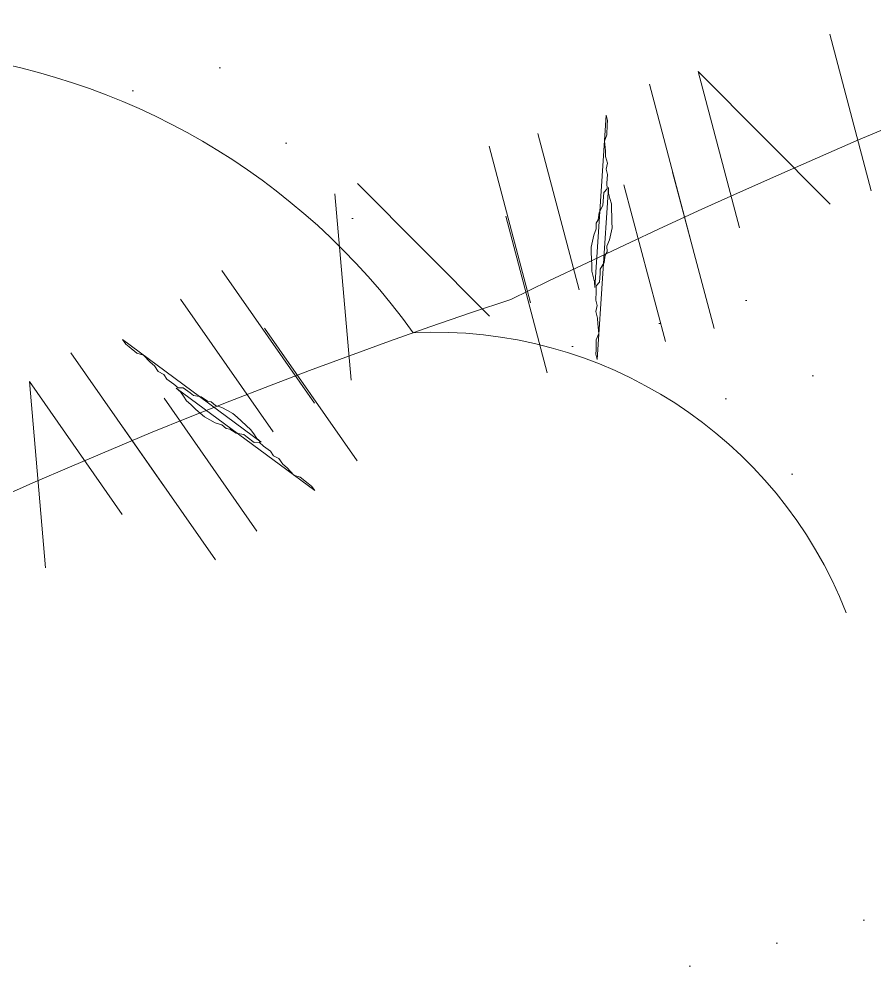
# Model space of a CAD drawing. Extents: x 25752 to 73233, y 27827 to 61602.
# Drawn here: x 59885.9 to 59992.3, y 47915.9 to 48035.6 of the extents above; entities that cross this region are included whole.
import ezdxf

# ---------------------------------------------------------------- set-up
doc = ezdxf.new("R2010")
doc.units = 0
doc.header["$LTSCALE"] = 1000
doc.header["$MEASUREMENT"] = 0
for name, color, linetype, lineweight in [('配景图块－家具立面', 252, 'Continuous', 9), ('铺地', 8, 'Continuous', 5), ('陈设', 31, 'Continuous', 5)]:
    doc.layers.add(name, color=color, linetype=linetype, lineweight=lineweight)

# ---------------------------------------------------------------- blocks, each defined once
blk = doc.blocks.new('keting-01')
at = {"layer": '陈设'}
h = blk.add_hatch(dxfattribs=at)
h.set_pattern_fill('DOTS', color=8, scale=304.8, style=0)
h.set_pattern_definition([(360, (18162.58683531021, 25617.30413790274), (9.525, 19.05), [0, -19.05])])
edge = h.paths.add_edge_path()
edge.add_spline(control_points=[(996.0713303628145, 863.5908750832896), (987.8386285043089, 865.249062579649), (979.6290772076463, 866.8703409121372), (953.8046428019879, 871.8115154706757), (936.2674978222931, 874.9332216072362), (901.3564025760861, 880.3358279757667), (884.0475129705155, 882.5680708720465), (843.5278039620025, 886.746823094727), (820.2507946590194, 888.4518537753029), (749.6108987083426, 892.7779565799283), (701.3337347968481, 894.618957277853), (627.9680007197894, 900.9026336313109), (603.3749709839467, 903.5774288240355), (566.4484742425848, 909.1011380929267), (554.1336054278072, 911.1946513882722), (529.5235732987057, 915.9968669301015), (517.1714435715694, 918.7274998116773), (490.3756448621862, 925.4178034765064), (476.0802774102194, 929.4496035207412), (452.3256658747559, 936.4561370372539), (442.7341582282679, 939.3740820792736), (433.2446362406481, 942.261107346334)], knot_values=[0.007594318894714291, 0.007594318894714291, 0.007594318894714291, 0.007594318894714291, 1.009331685129112, 1.009331685129112, 3.166903830014817, 3.166903830014817, 5.324475974900523, 5.324475974900523, 8.146713981276132, 8.146713981276132, 13.78698518195698, 13.78698518195698, 16.6071207822974, 16.6071207822974, 18.01718858246761, 18.01718858246761, 19.42725638263783, 19.42725638263783, 21.11840045899928, 21.11840045899928, 22.2881602581128, 22.2881602581128, 22.2881602581128, 22.2881602581128], degree=3, periodic=0)
edge.add_ellipse((-77.48649606085382, -800.0763045151252), major_axis=(-1283.858626616139, 1283.858626616139), ratio=0.9999999999999818, start_angle=-61.33743676422674, end_angle=-48.55714826964773)
edge.add_ellipse((147.8141850942047, -800.0763045151252), major_axis=(1283.858626616115, 1283.858626616115), ratio=0.9999999999999885, start_angle=48.5571482696466, end_angle=61.33743676426361)
edge.add_spline(control_points=[(-362.9169472076464, 942.2611073462176), (-372.4064691951498, 939.3740820792154), (-381.9979768417543, 936.4561370371375), (-405.7525883766357, 929.4496035208576), (-420.0479558280203, 925.4178034767974), (-446.8437545358902, 918.7274998123175), (-459.1958842620952, 915.9968669308582), (-483.8059163887519, 911.1946513893781), (-496.1207852023654, 909.1011380941491), (-533.0472819404677, 903.5774288254324), (-557.6403116740985, 900.9026336325915), (-611.6581250126474, 896.2760806423612), (-640.9893235403579, 894.6019140569842), (-669.9649956822395, 893.036922814732)], knot_values=[0.007594318904541566, 0.007594318904541566, 0.007594318904541566, 0.007594318904541566, 1.177354118008585, 1.177354118008585, 2.868498194319651, 2.868498194319651, 4.278565994361959, 4.278565994361959, 5.688633794404266, 5.688633794404266, 8.508769394488882, 8.508769394488882, 11.91787256770212, 11.91787256770212, 11.91787256770212, 11.91787256770212], degree=3, periodic=0)
edge.add_ellipse((-690.3545186583651, 887.7951286538737), major_axis=(-14.8863872921046, 14.8863872921046), ratio=0.9999999999995667, start_angle=225.8035234418923, end_angle=239.417541532368, ccw=False)
edge.add_ellipse((-1021.224653691403, 764.549575428071), major_axis=(-263.7332285244026, 263.7332285244026), ratio=0.9999999999994231, start_angle=234.5429178462428, end_angle=244.3434878472222, ccw=False)
edge.add_ellipse((-545.4026927228551, 1473.910637742491), major_axis=(464.1965283956217, 464.1965283956217), ratio=0.9999999999999988, start_angle=215.5301837112753, end_angle=236.2784491778619)
edge.add_ellipse((-116.4895104428288, 4898.453169354412), major_axis=(2884.587237370078, 2884.587237370078), ratio=1, start_angle=220.7753203818918, end_angle=231.6420249032678)
edge.add_ellipse((703.8265827595023, 1753.867807273753), major_axis=(-687.3524551223126, 687.3524551223126), ratio=0.9999999999999951, start_angle=113.9930274311128, end_angle=139.4777875760855)
edge.add_ellipse((803.3696362192277, 772.3616992990137), major_axis=(18.88655356571336, 18.88655356571336), ratio=0.999999999999889, start_angle=29.349690518414718, end_angle=107.31395154978779, ccw=False)
edge.add_ellipse((582.0949540698202, 537.5616818803828), major_axis=(245.0239564003844, 245.0239564003844), ratio=0.9999999999999977, start_angle=326.06965526290503, end_angle=363.74867896470926, ccw=False)
edge.add_ellipse((782.0569143572357, 287.1395743794274), major_axis=(-245.0406506768896, 245.0406506768896), ratio=0.9999999999729834, start_angle=289.4364312615882, end_angle=291.1525348597326, ccw=False)
edge.add_ellipse((2297.740822082967, 545.9582504187129), major_axis=(-966.7610353427459, 966.7610353427459), ratio=0.9999999999999937, start_angle=35.30528515153998, end_angle=42.74492259143477, ccw=False)
edge.add_ellipse((1141.667108909693, 731.1284608243732), major_axis=(139.1840901862562, 139.1840901862562), ratio=0.9999999999998591, start_angle=92.70420918075928, end_angle=121.7648417998393, ccw=False)
edge = h.paths.add_edge_path()
edge.add_ellipse((1101.918267338537, 809.3025705468026), major_axis=(-54.2011694401335, 54.2011694401335), ratio=0.9999999999999156, start_angle=248.1334738211491, end_angle=277.7178630449272)
edge.add_ellipse((1076.469573644921, 764.9464125772356), major_axis=(-90.17858370672025, 90.17858370672026), ratio=0.9999999999997502, start_angle=-79.30676778778508, end_angle=-64.31921627686972)
edge.add_ellipse((-296.995434705168, 651.4936658183578), major_axis=(1014.580495176632, 1014.580495176632), ratio=0.9999999999999984, start_angle=303.32411686118166, end_angle=324.37804893725087, ccw=False)
edge.add_spline(control_points=[(1108.148602955276, 361.1190873634769), (1110.136375368107, 360.9395735422149), (1118.851643845905, 360.1629144363105), (1127.953862196533, 359.6286005796865), (1136.498063597945, 358.8512076107436)], knot_values=[0, 0, 0, 0, 0.2418033642713523, 1.052830296575082, 1.052830296575082, 1.052830296575082, 1.052830296575082], degree=3, periodic=0)
edge.add_ellipse((1133.497794231167, 324.3855359081645), major_axis=(-24.46307566700356, 24.46307566700356), ratio=0.9999999999999188, start_angle=238.7767705824798, end_angle=310.27284356007203, ccw=False)
edge.add_ellipse((-2508.813566227327, 624.5515211943421), major_axis=(2607.446179105898, 2607.446179105898), ratio=0.999999999999999, start_angle=310.4593117003497, end_angle=318.3404531218047)
edge = h.paths.add_edge_path()
edge.add_ellipse((-1031.590578305419, 809.3025705465116), major_axis=(54.20116944015222, 54.20116944015222), ratio=0.9999999999995934, start_angle=82.28213695507955, end_angle=111.8665261788591)
edge.add_ellipse((2579.141255260445, 624.5515211949823), major_axis=(-2607.446179106048, 2607.446179106049), ratio=0.9999999999999925, start_angle=41.65954687821016, end_angle=49.54410408661445)
edge.add_ellipse((-1063.138307445566, 324.2252916574944), major_axis=(24.46307566700256, 24.46307566700256), ratio=0.9999999999999033, start_angle=49.98346972011012, end_angle=121.3236457343994, ccw=False)
edge.add_spline(control_points=[(-1066.143605310703, 358.690525254875), (-1062.783122170367, 358.996772701852), (-1059.659696693998, 359.2463994749123), (-1056.694063436356, 359.4704228297924)], knot_values=[0, 0, 0, 0, 0.3189857557440551, 0.3189857557440551, 0.3189857557440551, 0.3189857557440551], degree=3, periodic=0)
edge.add_ellipse((2166.821021849522, 749.914078490925), major_axis=(2296.028718604327, 2296.028718604327), ratio=0.9999999999999991, start_angle=132.8754075785099, end_angle=141.9062269296692, ccw=False)
edge = h.paths.add_edge_path()
edge.add_ellipse((-635.3614413564792, 614.8597379613784), major_axis=(201.0565212141125, 201.0565212141125), ratio=0.9999999999999994, start_angle=219.8560000035077, end_angle=290.9319768433341)
edge.add_ellipse((-399.5050116856582, 697.3351374629419), major_axis=(141.3163031800011, 141.3163031800011), ratio=0.9999999999999929, start_angle=231.8281592482279, end_angle=294.8810682384705)
edge.add_ellipse((-58.50481420382857, 130.5610611776938), major_axis=(-368.4761261597796, 368.4761261597795), ratio=0.9999999999999991, start_angle=285.52623263396157, end_angle=332.11357467867344, ccw=False)
edge.add_ellipse((469.8066690799315, 776.027095969941), major_axis=(-235.293706831595, 235.293706831595), ratio=0.9999999999999817, start_angle=80.19826500577827, end_angle=130.5062586859865)
edge.add_ellipse((682.046916129184, 526.5308612888912), major_axis=(178.2628612539982, 178.2628612539982), ratio=0.9999999999999981, start_angle=154.0384846775883, end_angle=216.6923729745889)
edge.add_ellipse((1096.802542923717, 604.6498504911433), major_axis=(-394.2525525941339, 394.252552594134), ratio=0.999999999999949, start_angle=80.98112304628877, end_angle=109.8781780001218)
edge.add_ellipse((81.6952970182756, 14361.16825844161), major_axis=(-10099.29640554323, 10099.29640554323), ratio=0.9999999999995927, start_angle=138.1241672681158, end_angle=138.7143909774701)
edge.add_spline(control_points=[(1006.961830939166, 108.6085719899856), (1007.363344130339, 114.9970480263582), (1007.454428465106, 121.4929060100112), (1007.199459466501, 128.3166593944188)], knot_values=[2.293510373809953, 2.293510373809953, 2.293510373809953, 2.293510373809953, 2.979732802934619, 2.979732802934619, 2.979732802934619, 2.979732802934619], degree=3, periodic=0)
edge.add_spline(control_points=[(1007.199459466501, 128.3166593944188), (1007.056142148329, 132.1522709439159), (1006.394062284846, 142.4749772372306), (1004.522849050001, 156.9979462881456), (992.0258315125247, 153.6702440436347), (988.5933109238977, 157.0695412120549), (987.1594260093989, 159.5937389279716)], knot_values=[2.979732802934619, 2.979732802934619, 2.979732802934619, 2.979732802934619, 3.36545639614831, 3.990521829336836, 4.278466320926378, 4.605763273049225, 4.605763273049225, 4.605763273049225, 4.605763273049225], degree=3, periodic=0)
edge.add_spline(control_points=[(987.1594260093989, 159.5937389279716), (985.7204994963249, 162.1268118276494), (984.6764873770298, 165.380762527755), (983.6324752577348, 168.6347132280353)], knot_values=[4.605763273049225, 4.605763273049225, 4.605763273049225, 4.605763273049225, 4.934211014792284, 4.934211014792284, 4.934211014792284, 4.934211014792284], degree=3, periodic=0)
edge.add_ellipse((2297.740822082967, 545.9582504187129), major_axis=(-966.7610353430241, 966.761035343024), ratio=0.9999999999998376, start_angle=52.795632896919415, end_angle=61.02050574382298, ccw=False)
edge.add_ellipse((697.9145912433742, 481.1212555931415), major_axis=(-193.2577183695978, 193.2577183695977), ratio=0.9999999999999212, start_angle=165.6335501199894, end_angle=198.8130742464472, ccw=False)
edge.add_ellipse((987.5689921147423, 481.2092158006271), major_axis=(197.4361382076936, 197.4361382076936), ratio=0.9999999999998674, start_angle=151.0252170128921, end_angle=192.4102655699839, ccw=False)
edge.add_ellipse((872.4652319916058, 801.2413249782403), major_axis=(300.9884463597922, 300.9884463597923), ratio=0.9999999999999813, start_angle=177.8463850309959, end_angle=203.8962665094932, ccw=False)
edge.add_ellipse((886.4243425853783, 285.6783404281014), major_axis=(-280.5584644205587, 280.5584644205586), ratio=0.9999999999996602, start_angle=2.0533838449994732, end_angle=10.260448050109005, ccw=False)
edge.add_spline(control_points=[(595.9934426442487, 556.0040629839059), (602.4018513633637, 564.1422486366355), (618.4675662182271, 584.5444695093902), (560.9736075192923, 575.6567985196598), (529.1059395032935, 596.5780363008962), (474.9238256493118, 621.3288819395821), (415.2595064755296, 591.6954341397504), (340.9271842219168, 609.1883606316987), (261.9902330305194, 623.6756329140626), (229.1386710400693, 677.9326262066606), (178.6444096356863, 685.7719019984361), (189.3899977983674, 715.6425413673278), (173.7849215685856, 716.9934724339982), (165.6612177520292, 717.6121500710142)], knot_values=[28.72622828787619, 28.72622828787619, 28.72622828787619, 28.72622828787619, 29.65137003608691, 31.04553471454428, 32.97090723718488, 34.80045963000916, 37.53798117998499, 40.13244696109814, 43.73799823656201, 46.29924793153518, 47.53881564063179, 48.20545028199999, 48.98405692497199, 48.98405692497199, 48.98405692497199, 48.98405692550385], degree=3, periodic=0)
edge.add_ellipse((18.62507486331742, -4997.741153196723), major_axis=(-4042.702252732715, 4042.702252732715), ratio=0.9999999999999977, start_angle=-46.47369586912973, end_angle=-42.84626635100496)
edge.add_spline(control_points=[(-196.2340660261689, 715.4644757015049), (-208.8575831012568, 714.1898179298732), (-231.1373375068652, 711.301770086342), (-259.3318401137367, 671.6945340897655), (-321.67682123743, 652.850656854629), (-379.5356295341626, 620.6237012119964), (-444.5238694277359, 630.861494119803), (-465.1179062118754, 597.4442924734321), (-544.0760743449209, 568.0265953844064), (-524.7681710667675, 567.5076862247661)], knot_values=[0, 0, 0, 1.163513729807164e-12, 1.426783815582302, 2.507845637052222, 5.446644405802077, 8.794161911986935, 10.36550993041577, 12.19506232323765, 14.47634677036475, 14.47634677036475, 14.47634677036475, 14.47634677036475], degree=3, periodic=0)
edge.add_ellipse((-756.0246989517473, 924.870957973355), major_axis=(300.9884463598087, 300.9884463598087), ratio=0.9999999999999547, start_angle=233.1899730444863, end_angle=257.9076692015958, ccw=False)
edge.add_ellipse((-939.7393269962631, 638.6571184380446), major_axis=(197.4361382076993, 197.4361382076993), ratio=0.9999999999999556, start_angle=244.6759739839959, end_angle=286.0610225410798, ccw=False)
edge.add_ellipse((-657.4306535270298, 573.8381970869959), major_axis=(-193.2577183704306, 193.2577183704306), ratio=0.9999999999956852, start_angle=85.14470269029368, end_angle=91.45268943398088, ccw=False)
edge.add_ellipse((-2122.789457567385, 542.7427645198768), major_axis=(-894.3411277871842, 894.3411277871842), ratio=0.9999999999998531, start_angle=208.0880272447276, end_angle=218.4118439115923, ccw=False)
edge.add_spline(control_points=[(-912.6986819964368, 174.8128519249731), (-914.3419047960779, 169.8037326467456), (-915.9851275954861, 164.7946133684018), (-919.0608770635445, 162.4413558801753)], knot_values=[4.42752981046754, 4.42752981046754, 4.42752981046754, 4.42752981046754, 4.934211014792284, 4.934211014792284, 4.934211014792284, 4.934211014792284], degree=3, periodic=0)
edge.add_ellipse((-1027.898065884248, 610.1037862319499), major_axis=(325.7661624684434, 325.7661624684433), ratio=0.9999999999999749, start_angle=238.6648212037559, end_angle=277.816367146285)
h = blk.add_hatch(dxfattribs=at)
h.set_pattern_fill('DOTS', color=8, scale=162.56, angle=14.82400259601741, style=0)
h.set_pattern_definition([(14.82400259601742, (4836.366016332875, 17139.19586050097), (2.3114750246387, 11.12155938753516), [0, -10.15999999999999])])
edge = h.paths.add_edge_path(flags=17)
edge.add_ellipse((-519.1439025870932, 762.2042342543718), major_axis=(21.14502328860399, 21.14502328860399), ratio=0.9999999999999227, start_angle=217.598370494964, end_angle=267.39462829812675, ccw=False)
edge.add_ellipse((-537.164517506928, 656.8479491472244), major_axis=(54.45877196658473, 54.45877196658473), ratio=0.999999999999866, start_angle=350.65844968254294, end_angle=394.3991949743683, ccw=False)
edge.add_ellipse((-516.9501930261322, 701.7574595074402), major_axis=(-29.95442116378443, 29.95442116378443), ratio=0.9999999999998381, start_angle=224.9828587922299, end_angle=289.9024488496004)
edge = h.paths.add_edge_path(flags=17)
edge.add_ellipse((-268.9012063805421, 118.0461821601493), major_axis=(-437.6135387341282, 437.6135387341282), ratio=0.9999999999840347, start_angle=-26.32292343229813, end_angle=-25.58827127859119)
edge.add_ellipse((-472.1012531904853, 651.9236041483819), major_axis=(-35.27276074935165, 35.27276074935165), ratio=0.9999999999999832, start_angle=246.3633945223265, end_angle=317.8577408210059, ccw=False)
edge.add_ellipse((-407.3491173858347, 676.690143339074), major_axis=(-13.75234945515317, 13.75234945515317), ratio=0.9999999999999909, start_angle=-72.18619439915022, end_angle=64.8217797418078, ccw=False)
edge.add_ellipse((-443.9371503046423, 625.1105849205924), major_axis=(58.36219010513094, 58.36219010513094), ratio=0.9999999999999907, start_angle=11.56752916311502, end_angle=61.28906160823021)
edge = h.paths.add_edge_path()
edge.add_ellipse((-425.4547496489249, 468.2156776812044), major_axis=(-220.0337383788228, 220.0337383788228), ratio=0.9999999999999688, start_angle=-23.32578200306534, end_angle=26.28458598788795)
edge.add_spline(control_points=[(-720.1757704019547, 568.0616188914282), (-724.1126861067023, 559.5518392391969), (-729.1230209034402, 548.7218270415324), (-722.1788345618406, 542.4840992808458), (-720.3808340353426, 541.3396552748163)], knot_values=[0, 0, 0, 0, 1.42238482592121, 1.810204922351612, 1.810204922351612, 1.810204922351612, 1.810204922351612], degree=3, periodic=0)
edge.add_ellipse((-268.9012063769624, 118.0461821584613), major_axis=(437.6135387384768, 437.6135387384769), ratio=0.99999999999961, start_angle=87.25263749308863, end_angle=91.84549474957328, ccw=False)
edge.add_ellipse((-419.3596846963046, 494.8536052366253), major_axis=(196.4563008926624, 196.4563008926624), ratio=0.9999999999999459, start_angle=66.89079912288321, end_angle=117.98945326683679, ccw=False)
edge.add_ellipse((-326.5521458889125, 374.6258958802209), major_axis=(301.2260797398521, 301.2260797398521), ratio=0.9999999999999956, start_angle=389.56745048290304, end_angle=432.4529716565977, ccw=False)
edge.add_ellipse((-65.63578831939958, -110.8210009536706), major_axis=(-642.1611214507669, 642.1611214507669), ratio=0.999999999999835, start_angle=321.74637887917953, end_angle=324.3508728240508, ccw=False)
edge.add_spline(control_points=[(-172.3207264993107, 791.0438091878896), (-173.0406314915745, 794.3510192702524), (-177.5621041331906, 803.7592005331535), (-188.5103892912157, 803.5802000950789), (-195.9014523802325, 803.4593589303549)], knot_values=[0, 0, 0, 0, 0.5819764206049407, 1.791185280154921, 1.791185280154921, 1.791185280154921, 1.791185280154921], degree=3, periodic=0)
edge.add_ellipse((-310.588310538209, 350.0807654595119), major_axis=(330.6850650178454, 330.6850650178453), ratio=0.9999999999999977, start_angle=30.80422389370577, end_angle=74.43044399808288)
edge = h.paths.add_edge_path()
edge.add_spline(control_points=[(-184.02270455088, 765.4202955260407), (-178.7685652549844, 770.4592218788457), (-171.4651442120085, 777.4634900736273), (-171.7042187721236, 788.2116013358464), (-172.3207264993107, 791.0438091878896)], knot_values=[1.791185280154921, 1.791185280154921, 1.791185280154921, 1.791185280154921, 3.069002213139684, 3.567391534373676, 3.567391534373676, 3.567391534373676, 3.567391534373676], degree=3, periodic=0)
edge.add_ellipse((-65.63578831939958, -110.8210009536706), major_axis=(642.1611214519006, 642.1611214519005), ratio=0.9999999999993392, start_angle=51.74637887920161, end_angle=54.3508728240713)
edge.add_ellipse((-507.7083576456644, 994.6399603226455), major_axis=(-255.5169101381771, 255.5169101381771), ratio=0.9999999999999863, start_angle=145.8922033348512, end_angle=189.5904192882054, ccw=False)
edge.add_ellipse((-653.8920481570531, 961.5946925718454), major_axis=(273.4511480315422, 273.4511480315423), ratio=0.9999999999999933, start_angle=220.3807436132537, end_angle=258.6817611968143, ccw=False)
edge.add_ellipse((-268.9012063769624, 118.0461821584613), major_axis=(-437.6135387383082, 437.6135387383082), ratio=0.9999999999988526, start_angle=-2.747362506916546, end_angle=1.845494749579979)
edge.add_spline(control_points=[(-720.3808340353426, 541.3396552748163), (-717.6522013170179, 539.6028552498901), (-707.1904422369553, 535.6688909807708), (-697.8251601859229, 535.2074981800979), (-691.54221590003, 534.8979607583606)], knot_values=[1.810204922351612, 1.810204922351612, 1.810204922351612, 1.810204922351612, 2.398757922429805, 3.598446597238173, 3.598446597238173, 3.598446597238173, 3.598446597238173], degree=3, periodic=0)
edge.add_ellipse((-673.966593976249, 887.778286769113), major_axis=(-249.833371441272, 249.833371441272), ratio=0.9999999999999963, start_angle=132.1486721113125, end_angle=176.9724953827164)
edge.add_ellipse((-424.9174051396549, 901.4550634215702), major_axis=(-195.6217202257924, 195.6217202257924), ratio=0.9999999999999788, start_angle=132.3564968236814, end_angle=195.5463068146161)
at = {"layer": '陈设', "color": 8, "linetype": 'Continuous'}
for p, q in [((-422.8260117530299, 717.7907347669243), (-427.5085457199893, 735.4834000017727)), ((-422.8260117530299, 717.7907347669243), (-427.5085457199893, 735.4834000017727)), ((-422.8260117530299, 717.7907347669243), (-427.5085457199893, 735.4834000017727)), ((-422.8260117530299, 717.7907347669243), (-427.5085457199893, 735.4834000017727)), ((-442.3716089017107, 731.2823779775645), (-437.6890749345766, 713.5897127427161)), ((-442.3716089017107, 731.2823779775645), (-437.6890749345766, 713.5897127427161)), ((-442.3716089017107, 731.2823779775645), (-427.474363913876, 716.2931342274533)), ((-442.3716089017107, 731.2823779775645), (-437.6890749345766, 713.5897127427161)), ((-442.3716089017107, 731.2823779775645), (-427.474363913876, 716.2931342274533)), ((-442.3716089017107, 731.2823779775645), (-437.6890749345766, 713.5897127427161)), ((-442.3716089017107, 731.2823779775645), (-427.474363913876, 716.2931342274533)), ((-447.8718379128259, 729.8266894857516), (-443.1893039456918, 712.1340242509905)), ((-447.8718379128259, 729.8266894857516), (-443.1893039456918, 712.1340242509905)), ((-447.8718379128259, 729.8266894857516), (-443.1893039456918, 712.1340242509905)), ((-447.8718379128259, 729.8266894857516), (-443.1893039456918, 712.1340242509905)), ((-455.8147217706428, 706.5876672659651), (-460.4972557376022, 724.2803325006971)), ((-455.8147217706428, 706.5876672659651), (-460.4972557376022, 724.2803325006971)), ((-455.8147217706428, 706.5876672659651), (-460.4972557376022, 724.2803325006971)), ((-455.8147217706428, 706.5876672659651), (-460.4972557376022, 724.2803325006971)), ((-461.3149507817579, 705.1319787742104), (-465.9974847487174, 722.8246440089715)), ((-461.3149507817579, 705.1319787742104), (-465.9974847487174, 722.8246440089715)), ((-461.3149507817579, 705.1319787742104), (-465.9974847487174, 722.8246440089715)), ((-461.3149507817579, 705.1319787742104), (-465.9974847487174, 722.8246440089715)), ((-445.2589169350686, 719.906759990612), (-440.5763829681091, 702.2140947557637)), ((-445.2589169350686, 719.906759990612), (-440.5763829681091, 702.2140947557637)), ((-445.2589169350686, 719.906759990612), (-440.5763829681091, 702.2140947557637)), ((-445.2589169350686, 719.906759990612), (-440.5763829681091, 702.2140947557637)), ((-480.8605479304679, 718.6236219847924), (-465.9633029426041, 703.6343782347394)), ((-480.8605479304679, 718.6236219847924), (-465.9633029426041, 703.6343782347394)), ((-480.8605479304679, 718.6236219847924), (-465.9633029426041, 703.6343782347394)), ((-450.7591459461837, 718.4510714988573), (-446.0766119792243, 700.758406264009)), ((-450.7591459461837, 718.4510714988573), (-446.0766119792243, 700.758406264009)), ((-450.7591459461837, 718.4510714988573), (-446.0766119792243, 700.758406264009)), ((-450.7591459461837, 718.4510714988573), (-446.0766119792243, 700.758406264009)), ((-483.4234604986559, 717.4347784044803), (-481.601373511774, 696.3804359679343)), ((-483.4234604986559, 717.4347784044803), (-481.601373511774, 696.3804359679343)), ((-483.4234604986559, 717.4347784044803), (-481.601373511774, 696.3804359679343)), ((-464.1168449732068, 714.9158280187985), (-459.4343110062473, 697.2231627840665)), ((-464.1168449732068, 714.9158280187985), (-459.4343110062473, 697.2231627840665)), ((-464.1168449732068, 714.9158280187985), (-459.4343110062473, 697.2231627840665)), ((-464.1168449732068, 714.9158280187985), (-459.4343110062473, 697.2231627840665)), ((-485.7469107011857, 693.7988653995562), (-496.2302152178891, 708.8007604089798)), ((-485.7469107011857, 693.7988653995562), (-496.2302152178891, 708.8007604089798)), ((-485.7469107011857, 693.7988653995562), (-496.2302152178891, 708.8007604089798)), ((-485.7469107011857, 693.7988653995562), (-496.2302152178891, 708.8007604089798)), ((-490.4106432172994, 690.5398552464321), (-500.8939477340027, 705.5417502558557)), ((-490.4106432172994, 690.5398552464321), (-500.8939477340027, 705.5417502558557)), ((-490.4106432172994, 690.5398552464321), (-500.8939477340027, 705.5417502558557)), ((-490.4106432172994, 690.5398552464321), (-500.8939477340027, 705.5417502558557)), ((-491.4068146382051, 702.2569860257499), (-480.9235101213271, 687.2550910163554)), ((-491.4068146382051, 702.2569860257499), (-480.9235101213271, 687.2550910163554)), ((-491.4068146382051, 702.2569860257499), (-480.9235101213271, 687.2550910163554)), ((-491.4068146382051, 702.2569860257499), (-480.9235101213271, 687.2550910163554)), ((-513.2826001478825, 699.4849736850592), (-502.7992956310045, 684.483078675752)), ((-513.2826001478825, 699.4849736850592), (-502.7992956310045, 684.483078675752)), ((-513.2826001478825, 699.4849736850592), (-502.7992956310045, 684.483078675752)), ((-513.2826001478825, 699.4849736850592), (-502.7992956310045, 684.483078675752)), ((-517.9463326639961, 696.2259635319642), (-516.1242456771142, 675.1716210954473)), ((-517.9463326639961, 696.2259635319642), (-507.4630281471182, 681.2240685226279)), ((-517.9463326639961, 696.2259635319642), (-516.1242456771142, 675.1716210954473)), ((-517.9463326639961, 696.2259635319642), (-507.4630281471182, 681.2240685226279)), ((-517.9463326639961, 696.2259635319642), (-516.1242456771142, 675.1716210954473)), ((-517.9463326639961, 696.2259635319642), (-507.4630281471182, 681.2240685226279)), ((-517.9463326639961, 696.2259635319642), (-507.4630281471182, 681.2240685226279)), ((-502.7330221773009, 694.3422470825026), (-492.2497176605975, 679.3403520731081)), ((-502.7330221773009, 694.3422470825026), (-492.2497176605975, 679.3403520731081)), ((-502.7330221773009, 694.3422470825026), (-492.2497176605975, 679.3403520731081)), ((-502.7330221773009, 694.3422470825026), (-492.2497176605975, 679.3403520731081)), ((-507.3967546934146, 691.0832369294367), (-496.9134501767112, 676.0813419200131)), ((-507.3967546934146, 691.0832369294367), (-496.9134501767112, 676.0813419200131)), ((-507.3967546934146, 691.0832369294367), (-496.9134501767112, 676.0813419200131)), ((-507.3967546934146, 691.0832369294367), (-496.9134501767112, 676.0813419200131))]:
    blk.add_line(p, q, dxfattribs=at)
for points in [[(-452.7882919049589, 726.3205838997674), (-452.6294139038655, 725.7202731904981), (-452.6603330804501, 725.2303206583019), (-452.6824519331276, 724.100337916665), (-452.973806963797, 723.3808687066194), (-452.8460560946842, 722.291391212173), (-452.8372557709517, 721.651361002645), (-452.6386582695122, 720.9009726161894), (-452.7791498760052, 720.2214308619441), (-452.6202718748827, 719.6211201526748), (-452.6821102279064, 718.6412150883407), (-452.6733099041739, 718.0011848788417), (-453.0441039354773, 717.5818710233725), (-453.105942288501, 716.6019659590384), (-453.1368614649109, 716.1120134268422), (-453.5782941729703, 715.3528247165377), (-453.679852026311, 714.5229973294772), (-453.9005683802534, 714.1434029742377), (-453.8917680564919, 713.5033727648552), (-454.1831230873649, 712.7839035547804), (-454.324400440848, 712.1041538449354), (-454.4656777943019, 711.4244041352067), (-454.4568774705695, 710.7843739257078), (-454.4480771466624, 710.1443437162961), (-454.3997652781836, 709.3550215764553), (-454.3909649544512, 708.7149913669564), (-454.2320869533287, 708.1146806577744), (-454.0732089522062, 707.5143699485052), (-454.0644086282991, 706.8743397390936)], [(-452.7882919049589, 726.3205838997674), (-452.6294139038655, 725.7202731904981), (-452.6603330804501, 725.2303206583019), (-452.6824519331276, 724.100337916665), (-452.973806963797, 723.3808687066194), (-452.8460560946842, 722.291391212173), (-452.8372557709517, 721.651361002645), (-452.6386582695122, 720.9009726161894), (-452.7791498760052, 720.2214308619441), (-452.6202718748827, 719.6211201526748), (-452.6821102279064, 718.6412150883407), (-452.6733099041739, 718.0011848788417), (-453.0441039354773, 717.5818710233725), (-453.105942288501, 716.6019659590384), (-453.1368614649109, 716.1120134268422), (-453.5782941729703, 715.3528247165377), (-453.679852026311, 714.5229973294772), (-453.9005683802534, 714.1434029742377), (-453.8917680564919, 713.5033727648552), (-454.1831230873649, 712.7839035547804), (-454.324400440848, 712.1041538449354), (-454.4656777943019, 711.4244041352067), (-454.4568774705695, 710.7843739257078), (-454.4480771466624, 710.1443437162961), (-454.3997652781836, 709.3550215764553), (-454.3909649544512, 708.7149913669564), (-454.2320869533287, 708.1146806577744), (-454.0732089522062, 707.5143699485052), (-454.0644086282991, 706.8743397390936)], [(-452.7882919049589, 726.3205838997674), (-452.6294139038655, 725.7202731904981), (-452.6603330804501, 725.2303206583019), (-452.6824519331276, 724.100337916665), (-452.973806963797, 723.3808687066194), (-452.8460560946842, 722.291391212173), (-452.8372557709517, 721.651361002645), (-452.6386582695122, 720.9009726161894), (-452.7791498760052, 720.2214308619441), (-452.6202718748827, 719.6211201526748), (-452.6821102279064, 718.6412150883407), (-452.6733099041739, 718.0011848788417), (-453.0441039354773, 717.5818710233725), (-453.105942288501, 716.6019659590384), (-453.1368614649109, 716.1120134268422), (-453.5782941729703, 715.3528247165377), (-453.679852026311, 714.5229973294772), (-453.9005683802534, 714.1434029742377), (-453.8917680564919, 713.5033727648552), (-454.1831230873649, 712.7839035547804), (-454.324400440848, 712.1041538449354), (-454.4656777943019, 711.4244041352067), (-454.4568774705695, 710.7843739257078), (-454.4480771466624, 710.1443437162961), (-454.3997652781836, 709.3550215764553), (-454.3909649544512, 708.7149913669564), (-454.2320869533287, 708.1146806577744), (-454.0732089522062, 707.5143699485052), (-454.0644086282991, 706.8743397390936)], [(-452.7882919049589, 726.3205838997674), (-452.6294139038655, 725.7202731904981), (-452.6603330804501, 725.2303206583019), (-452.6824519331276, 724.100337916665), (-452.973806963797, 723.3808687066194), (-452.8460560946842, 722.291391212173), (-452.8372557709517, 721.651361002645), (-452.6386582695122, 720.9009726161894), (-452.7791498760052, 720.2214308619441), (-452.6202718748827, 719.6211201526748), (-452.6821102279064, 718.6412150883407), (-452.6733099041739, 718.0011848788417), (-453.0441039354773, 717.5818710233725), (-453.105942288501, 716.6019659590384), (-453.1368614649109, 716.1120134268422), (-453.5782941729703, 715.3528247165377), (-453.679852026311, 714.5229973294772), (-453.9005683802534, 714.1434029742377), (-453.8917680564919, 713.5033727648552), (-454.1831230873649, 712.7839035547804), (-454.324400440848, 712.1041538449354), (-454.4656777943019, 711.4244041352067), (-454.4568774705695, 710.7843739257078), (-454.4480771466624, 710.1443437162961), (-454.3997652781836, 709.3550215764553), (-454.3909649544512, 708.7149913669564), (-454.2320869533287, 708.1146806577744), (-454.0732089522062, 707.5143699485052), (-454.0644086282991, 706.8743397390936)], [(-453.7855758118676, 698.7181548650551), (-453.944453812961, 699.3184655743244), (-453.9135346363764, 699.8084181064332), (-453.8914157836989, 700.9384008481575), (-453.6000607530295, 701.6578700582031), (-453.7280195775384, 702.7481332996103), (-453.7368199014454, 703.3881635091093), (-453.9354174027103, 704.1385518955649), (-453.7949257962173, 704.8180936498102), (-453.9538037973107, 705.4184043591085), (-453.8919654443162, 706.3983094234136), (-453.9007657682523, 707.0383396329416), (-453.5299717369198, 707.4576534884109), (-453.4679254283255, 708.436772805755), (-453.4370062519156, 708.926725337893), (-452.9955735438562, 709.6859140482848), (-452.8940156905155, 710.5157414353162), (-452.6732993365731, 710.8953357904684), (-452.6820996603346, 711.5353659999673), (-452.3907446294616, 712.2548352100421), (-452.2494672759785, 712.9345849197707), (-452.1081899225246, 713.6143346294994), (-452.116990246257, 714.2543648389983), (-452.1257905701641, 714.8943950484972), (-452.1743103942135, 715.684502935328), (-452.183110717946, 716.324533144827), (-452.3419887190685, 716.9248438539798), (-452.500866720191, 717.5251545632782), (-452.5096670439234, 718.1651847726898)], [(-453.7855758118676, 698.7181548650551), (-453.944453812961, 699.3184655743244), (-453.9135346363764, 699.8084181064332), (-453.8914157836989, 700.9384008481575), (-453.6000607530295, 701.6578700582031), (-453.7280195775384, 702.7481332996103), (-453.7368199014454, 703.3881635091093), (-453.9354174027103, 704.1385518955649), (-453.7949257962173, 704.8180936498102), (-453.9538037973107, 705.4184043591085), (-453.8919654443162, 706.3983094234136), (-453.9007657682523, 707.0383396329416), (-453.5299717369198, 707.4576534884109), (-453.4679254283255, 708.436772805755), (-453.4370062519156, 708.926725337893), (-452.9955735438562, 709.6859140482848), (-452.8940156905155, 710.5157414353162), (-452.6732993365731, 710.8953357904684), (-452.6820996603346, 711.5353659999673), (-452.3907446294616, 712.2548352100421), (-452.2494672759785, 712.9345849197707), (-452.1081899225246, 713.6143346294994), (-452.116990246257, 714.2543648389983), (-452.1257905701641, 714.8943950484972), (-452.1743103942135, 715.684502935328), (-452.183110717946, 716.324533144827), (-452.3419887190685, 716.9248438539798), (-452.500866720191, 717.5251545632782), (-452.5096670439234, 718.1651847726898)], [(-453.7855758118676, 698.7181548650551), (-453.944453812961, 699.3184655743244), (-453.9135346363764, 699.8084181064332), (-453.8914157836989, 700.9384008481575), (-453.6000607530295, 701.6578700582031), (-453.7280195775384, 702.7481332996103), (-453.7368199014454, 703.3881635091093), (-453.9354174027103, 704.1385518955649), (-453.7949257962173, 704.8180936498102), (-453.9538037973107, 705.4184043591085), (-453.8919654443162, 706.3983094234136), (-453.9007657682523, 707.0383396329416), (-453.5299717369198, 707.4576534884109), (-453.4679254283255, 708.436772805755), (-453.4370062519156, 708.926725337893), (-452.9955735438562, 709.6859140482848), (-452.8940156905155, 710.5157414353162), (-452.6732993365731, 710.8953357904684), (-452.6820996603346, 711.5353659999673), (-452.3907446294616, 712.2548352100421), (-452.2494672759785, 712.9345849197707), (-452.1081899225246, 713.6143346294994), (-452.116990246257, 714.2543648389983), (-452.1257905701641, 714.8943950484972), (-452.1743103942135, 715.684502935328), (-452.183110717946, 716.324533144827), (-452.3419887190685, 716.9248438539798), (-452.500866720191, 717.5251545632782), (-452.5096670439234, 718.1651847726898)], [(-453.7855758118676, 698.7181548650551), (-453.944453812961, 699.3184655743244), (-453.9135346363764, 699.8084181064332), (-453.8914157836989, 700.9384008481575), (-453.6000607530295, 701.6578700582031), (-453.7280195775384, 702.7481332996103), (-453.7368199014454, 703.3881635091093), (-453.9354174027103, 704.1385518955649), (-453.7949257962173, 704.8180936498102), (-453.9538037973107, 705.4184043591085), (-453.8919654443162, 706.3983094234136), (-453.9007657682523, 707.0383396329416), (-453.5299717369198, 707.4576534884109), (-453.4679254283255, 708.436772805755), (-453.4370062519156, 708.926725337893), (-452.9955735438562, 709.6859140482848), (-452.8940156905155, 710.5157414353162), (-452.6732993365731, 710.8953357904684), (-452.6820996603346, 711.5353659999673), (-452.3907446294616, 712.2548352100421), (-452.2494672759785, 712.9345849197707), (-452.1081899225246, 713.6143346294994), (-452.116990246257, 714.2543648389983), (-452.1257905701641, 714.8943950484972), (-452.1743103942135, 715.684502935328), (-452.183110717946, 716.324533144827), (-452.3419887190685, 716.9248438539798), (-452.500866720191, 717.5251545632782), (-452.5096670439234, 718.1651847726898)], [(-507.4305019791645, 700.974014739797), (-507.0748042995983, 700.4650016480591), (-506.6807777670037, 700.1721662491327), (-505.8038002818648, 699.4592421783309), (-505.0663427835389, 699.2170023462386), (-504.3170841441315, 698.4158201030805), (-503.8341331915872, 697.995731431176), (-503.3895110922749, 697.35946506646), (-502.7799731143459, 697.0278352416935), (-502.4242754346051, 696.5188221498393), (-501.6362223693868, 695.9331513520447), (-501.1532714170171, 695.5130626801401), (-500.593662758416, 695.525329393975), (-499.8056096931978, 694.939658596064), (-499.4115831605741, 694.6468231971667), (-498.5468723890954, 694.493507784995), (-497.8477437438269, 694.0350902600912), (-497.4153883581748, 693.9584325539763), (-496.9324374056305, 693.5383438821009), (-496.1949799073336, 693.2961040499795), (-495.5847756818112, 692.9649397980538), (-494.9745714562887, 692.6337755460991), (-494.4916205039481, 692.2136868741945), (-494.0086695514037, 691.79359820229), (-493.4372597518377, 691.2469225050299), (-492.9543087993225, 690.8268338331254), (-492.5986111197562, 690.3178207413875), (-492.24291344019, 689.8088076496497), (-491.7599624876457, 689.3887189777743)], [(-507.4305019791645, 700.974014739797), (-507.0748042995983, 700.4650016480591), (-506.6807777670037, 700.1721662491327), (-505.8038002818648, 699.4592421783309), (-505.0663427835389, 699.2170023462386), (-504.3170841441315, 698.4158201030805), (-503.8341331915872, 697.995731431176), (-503.3895110922749, 697.35946506646), (-502.7799731143459, 697.0278352416935), (-502.4242754346051, 696.5188221498393), (-501.6362223693868, 695.9331513520447), (-501.1532714170171, 695.5130626801401), (-500.593662758416, 695.525329393975), (-499.8056096931978, 694.939658596064), (-499.4115831605741, 694.6468231971667), (-498.5468723890954, 694.493507784995), (-497.8477437438269, 694.0350902600912), (-497.4153883581748, 693.9584325539763), (-496.9324374056305, 693.5383438821009), (-496.1949799073336, 693.2961040499795), (-495.5847756818112, 692.9649397980538), (-494.9745714562887, 692.6337755460991), (-494.4916205039481, 692.2136868741945), (-494.0086695514037, 691.79359820229), (-493.4372597518377, 691.2469225050299), (-492.9543087993225, 690.8268338331254), (-492.5986111197562, 690.3178207413875), (-492.24291344019, 689.8088076496497), (-491.7599624876457, 689.3887189777743)], [(-507.4305019791645, 700.974014739797), (-507.0748042995983, 700.4650016480591), (-506.6807777670037, 700.1721662491327), (-505.8038002818648, 699.4592421783309), (-505.0663427835389, 699.2170023462386), (-504.3170841441315, 698.4158201030805), (-503.8341331915872, 697.995731431176), (-503.3895110922749, 697.35946506646), (-502.7799731143459, 697.0278352416935), (-502.4242754346051, 696.5188221498393), (-501.6362223693868, 695.9331513520447), (-501.1532714170171, 695.5130626801401), (-500.593662758416, 695.525329393975), (-499.8056096931978, 694.939658596064), (-499.4115831605741, 694.6468231971667), (-498.5468723890954, 694.493507784995), (-497.8477437438269, 694.0350902600912), (-497.4153883581748, 693.9584325539763), (-496.9324374056305, 693.5383438821009), (-496.1949799073336, 693.2961040499795), (-495.5847756818112, 692.9649397980538), (-494.9745714562887, 692.6337755460991), (-494.4916205039481, 692.2136868741945), (-494.0086695514037, 691.79359820229), (-493.4372597518377, 691.2469225050299), (-492.9543087993225, 690.8268338331254), (-492.5986111197562, 690.3178207413875), (-492.24291344019, 689.8088076496497), (-491.7599624876457, 689.3887189777743)], [(-507.4305019791645, 700.974014739797), (-507.0748042995983, 700.4650016480591), (-506.6807777670037, 700.1721662491327), (-505.8038002818648, 699.4592421783309), (-505.0663427835389, 699.2170023462386), (-504.3170841441315, 698.4158201030805), (-503.8341331915872, 697.995731431176), (-503.3895110922749, 697.35946506646), (-502.7799731143459, 697.0278352416935), (-502.4242754346051, 696.5188221498393), (-501.6362223693868, 695.9331513520447), (-501.1532714170171, 695.5130626801401), (-500.593662758416, 695.525329393975), (-499.8056096931978, 694.939658596064), (-499.4115831605741, 694.6468231971667), (-498.5468723890954, 694.493507784995), (-497.8477437438269, 694.0350902600912), (-497.4153883581748, 693.9584325539763), (-496.9324374056305, 693.5383438821009), (-496.1949799073336, 693.2961040499795), (-495.5847756818112, 692.9649397980538), (-494.9745714562887, 692.6337755460991), (-494.4916205039481, 692.2136868741945), (-494.0086695514037, 691.79359820229), (-493.4372597518377, 691.2469225050299), (-492.9543087993225, 690.8268338331254), (-492.5986111197562, 690.3178207413875), (-492.24291344019, 689.8088076496497), (-491.7599624876457, 689.3887189777743)], [(-485.7131634154357, 683.9080875890795), (-486.0688610950019, 684.4171006809338), (-486.4628876275965, 684.7099360798311), (-487.3398651127354, 685.4228601506329), (-488.0773226110614, 685.6650999827543), (-488.8270468232222, 686.4669484733895), (-489.3099977757665, 686.8870371452649), (-489.7546198752534, 687.5233035099809), (-490.3641578531824, 687.8549333348055), (-490.7198555327486, 688.3639464266016), (-491.5079085979669, 688.9496172244544), (-491.9908595505112, 689.3697058963298), (-492.5504682091414, 689.3574391824659), (-493.3380557014025, 689.9424437328707), (-493.7320822339971, 690.2352791317971), (-494.5967930054758, 690.3885945439688), (-495.2959216507734, 690.8470120689017), (-495.7282770363963, 690.9236697749875), (-496.2112279889407, 691.3437584468629), (-496.9486854872666, 691.5859982789843), (-497.5588897127891, 691.9171625309391), (-498.1690939381369, 692.2483267828939), (-498.6520448906813, 692.6684154547984), (-499.1349958431965, 693.0885041266738), (-499.7068712156906, 693.63584607144), (-500.1898221680312, 694.0559347433154), (-500.5455198477721, 694.5649478350533), (-500.9012175271637, 695.0739609267912), (-501.384168479708, 695.4940495986957)], [(-485.7131634154357, 683.9080875890795), (-486.0688610950019, 684.4171006809338), (-486.4628876275965, 684.7099360798311), (-487.3398651127354, 685.4228601506329), (-488.0773226110614, 685.6650999827543), (-488.8270468232222, 686.4669484733895), (-489.3099977757665, 686.8870371452649), (-489.7546198752534, 687.5233035099809), (-490.3641578531824, 687.8549333348055), (-490.7198555327486, 688.3639464266016), (-491.5079085979669, 688.9496172244544), (-491.9908595505112, 689.3697058963298), (-492.5504682091414, 689.3574391824659), (-493.3380557014025, 689.9424437328707), (-493.7320822339971, 690.2352791317971), (-494.5967930054758, 690.3885945439688), (-495.2959216507734, 690.8470120689017), (-495.7282770363963, 690.9236697749875), (-496.2112279889407, 691.3437584468629), (-496.9486854872666, 691.5859982789843), (-497.5588897127891, 691.9171625309391), (-498.1690939381369, 692.2483267828939), (-498.6520448906813, 692.6684154547984), (-499.1349958431965, 693.0885041266738), (-499.7068712156906, 693.63584607144), (-500.1898221680312, 694.0559347433154), (-500.5455198477721, 694.5649478350533), (-500.9012175271637, 695.0739609267912), (-501.384168479708, 695.4940495986957)], [(-485.7131634154357, 683.9080875890795), (-486.0688610950019, 684.4171006809338), (-486.4628876275965, 684.7099360798311), (-487.3398651127354, 685.4228601506329), (-488.0773226110614, 685.6650999827543), (-488.8270468232222, 686.4669484733895), (-489.3099977757665, 686.8870371452649), (-489.7546198752534, 687.5233035099809), (-490.3641578531824, 687.8549333348055), (-490.7198555327486, 688.3639464266016), (-491.5079085979669, 688.9496172244544), (-491.9908595505112, 689.3697058963298), (-492.5504682091414, 689.3574391824659), (-493.3380557014025, 689.9424437328707), (-493.7320822339971, 690.2352791317971), (-494.5967930054758, 690.3885945439688), (-495.2959216507734, 690.8470120689017), (-495.7282770363963, 690.9236697749875), (-496.2112279889407, 691.3437584468629), (-496.9486854872666, 691.5859982789843), (-497.5588897127891, 691.9171625309391), (-498.1690939381369, 692.2483267828939), (-498.6520448906813, 692.6684154547984), (-499.1349958431965, 693.0885041266738), (-499.7068712156906, 693.63584607144), (-500.1898221680312, 694.0559347433154), (-500.5455198477721, 694.5649478350533), (-500.9012175271637, 695.0739609267912), (-501.384168479708, 695.4940495986957)], [(-485.7131634154357, 683.9080875890795), (-486.0688610950019, 684.4171006809338), (-486.4628876275965, 684.7099360798311), (-487.3398651127354, 685.4228601506329), (-488.0773226110614, 685.6650999827543), (-488.8270468232222, 686.4669484733895), (-489.3099977757665, 686.8870371452649), (-489.7546198752534, 687.5233035099809), (-490.3641578531824, 687.8549333348055), (-490.7198555327486, 688.3639464266016), (-491.5079085979669, 688.9496172244544), (-491.9908595505112, 689.3697058963298), (-492.5504682091414, 689.3574391824659), (-493.3380557014025, 689.9424437328707), (-493.7320822339971, 690.2352791317971), (-494.5967930054758, 690.3885945439688), (-495.2959216507734, 690.8470120689017), (-495.7282770363963, 690.9236697749875), (-496.2112279889407, 691.3437584468629), (-496.9486854872666, 691.5859982789843), (-497.5588897127891, 691.9171625309391), (-498.1690939381369, 692.2483267828939), (-498.6520448906813, 692.6684154547984), (-499.1349958431965, 693.0885041266738), (-499.7068712156906, 693.63584607144), (-500.1898221680312, 694.0559347433154), (-500.5455198477721, 694.5649478350533), (-500.9012175271637, 695.0739609267912), (-501.384168479708, 695.4940495986957)]]:
    blk.add_lwpolyline(points, close=True, dxfattribs=at)
at = {"layer": '陈设'}
for centre, radius, start, end in [((-65.63578831948689, -110.8210009536124), 908.1529671846029, 96.74637887873197, 115.9855198620522), ((-424.9174051397131, 901.4550634215702), 276.6508898380704, 267.3564968238097, 330.5463068138192), ((-537.1645175070444, 656.8479491471371), 77.01633390538971, 35.65844968335565, 83.8945334907572), ((-268.9012063769624, 118.0461821584613), 618.8790015617972, 108.330524142034, 136.8454947487017), ((-472.1012531906599, 651.9236041484983), 49.88321663396918, 21.36339452154701, 92.85774082024918)]:
    blk.add_arc(centre, radius, start, end, dxfattribs=at)

msp = doc.modelspace()

# ---------------------------------------------------------------- hatches: boundary and pattern name
at = {"layer": '铺地'}
h = msp.add_hatch(dxfattribs=at)
h.set_pattern_fill('ANSI37', color=256, scale=100, style=0)
h.set_pattern_definition([(135, (164886.4868256188, 15824.32203608335), (112.2532015133644, 112.2532015133644), []), (45.00000000000001, (164886.4868256188, 15824.32203608335), (112.2532015133644, -112.2532015133644), [])])
edge = h.paths.add_edge_path()
edge.add_line((59630.52393473769, 44507.45935760161), (59630.52393473769, 44357.45935760161))
edge.add_line((59630.52393473769, 44357.45935760161), (55360.68971271292, 44357.45935760161))
edge.add_line((55360.68971271292, 44357.45935760161), (55360.68971271286, 48357.45935760165))
edge.add_line((55360.68971271286, 48357.45935760165), (60495.59745168098, 48357.45935760165))
edge.add_line((60495.59745168098, 48357.45935760165), (60218.6351352022, 48330.10918030063))
edge.add_line((60218.63513520223, 48330.10918030063), (60136.88178029819, 48313.94850424371))
edge.add_line((60136.88178029819, 48313.94850424371), (60011.82555016098, 48285.28080229464))
edge.add_line((60011.82555016095, 48285.28080229464), (59932.27355821687, 48272.38576062453))
edge.add_line((59932.2735582169, 48272.38576062453), (59814.38589664787, 48256.98089343104))
edge.add_line((59814.38589664787, 48256.98089343105), (59759.04477435676, 48251.25907618142))
edge.add_line((59759.04477435676, 48251.25907618142), (59592.5367092485, 48240.39920055136))
edge.add_line((59592.5367092485, 48240.39920055136), (59460.84296239092, 48221.5263802244))
edge.add_line((59460.84296239092, 48221.5263802244), (59390.85517308855, 48207.45935760165))
edge.add_line((59390.85517308858, 48207.45935760165), (59330.84835690993, 48205.07548313214))
edge.add_line((59330.84835690993, 48205.07548313214), (59301.2766530026, 48207.45935760165))
edge.add_line((59301.2766530026, 48207.45935760165), (55510.68971271295, 48207.45935760213))
edge.add_line((55510.68971271292, 48207.45935760213), (55510.68971271292, 44507.45935760161))
edge.add_line((55510.68971271292, 44507.45935760161), (59630.52393473769, 44507.45935761433))
edge.add_line((59630.52393473769, 44507.45935761433), (59630.52393473769, 44382.45935760153))

# ---------------------------------------------------------------- block references
at = {"layer": '配景图块－家具立面', "color": 8, "xscale": 1.100000000034925, "yscale": 1.100000000093132, "zscale": 1.1}
msp.add_blockref('keting-01', (60456.91722293608, 47224.6852144942), dxfattribs=at)

doc.saveas('drawing.dxf')
